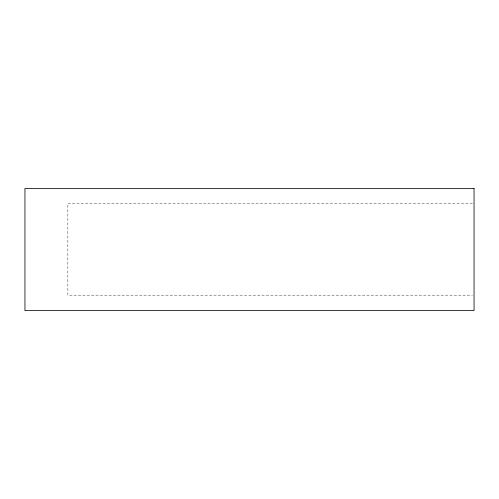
<?xml version="1.0" encoding="UTF-8"?>
<svg xmlns="http://www.w3.org/2000/svg" width="499" height="499" viewBox="0 0 499 499"><rect width="100%" height="100%" fill="white"/><g stroke="black" fill="none" stroke-linecap="round" stroke-linejoin="round"><path stroke-width="0.37" stroke-dasharray="2.5 1.87" d="M472.491 203.336L67.852 203.336L67.852 295.171L472.491 295.171"/><path stroke-width="0.75" d="M474.05 188.435L24.95 188.435L24.95 310.565L474.05 310.565L474.05 188.435"/></g></svg>
